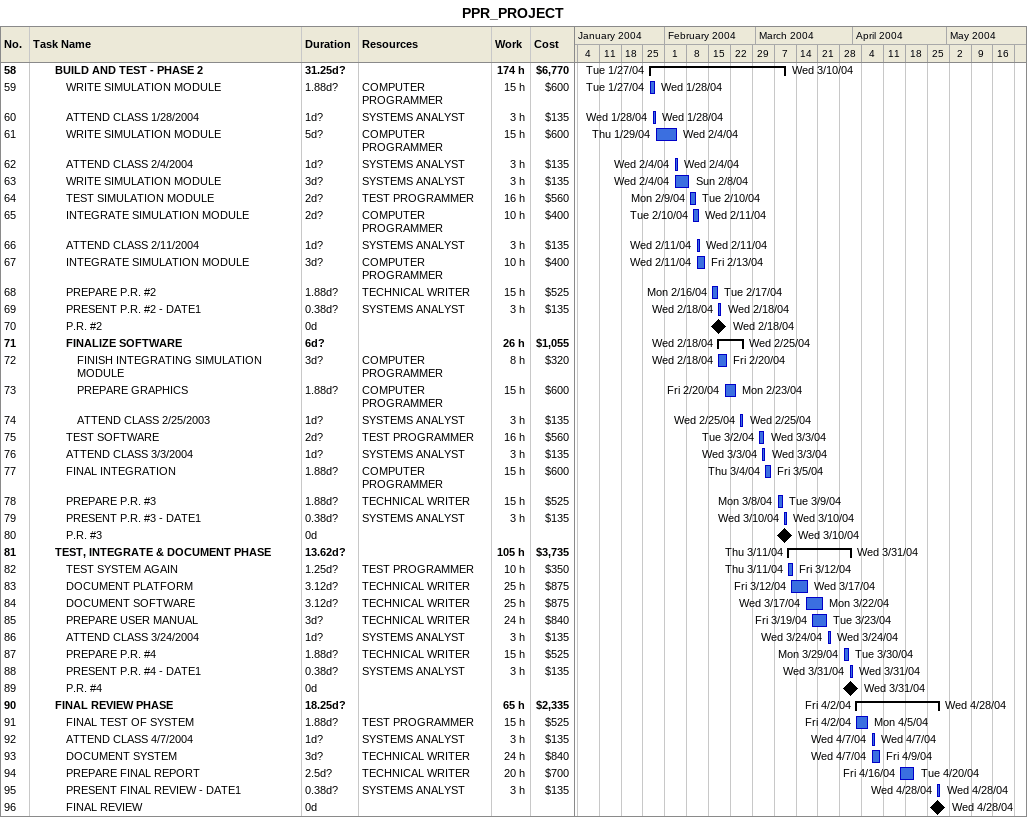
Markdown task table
PPR_PROJECT

| ID | Level | Task | Duration | Start | Finish | Resources | Work (h) | Cost ($) |
|---|---|---|---|---|---|---|---|---|
| 58 | 3 | **BUILD AND TEST - PHASE 2** | 31.25d? | 2004-01-27 | 2004-03-10 |  | 174 | 6770 |
| 59 | 4 | WRITE SIMULATION MODULE | 1.88d? | 2004-01-27 | 2004-01-28 | COMPUTER PROGRAMMER | 15 | 600 |
| 60 | 4 | ATTEND CLASS 1/28/2004 | 1d? | 2004-01-28 | 2004-01-28 | SYSTEMS ANALYST | 3 | 135 |
| 61 | 4 | WRITE SIMULATION MODULE | 5d? | 2004-01-29 | 2004-02-04 | COMPUTER PROGRAMMER | 15 | 600 |
| 62 | 4 | ATTEND CLASS 2/4/2004 | 1d? | 2004-02-04 | 2004-02-04 | SYSTEMS ANALYST | 3 | 135 |
| 63 | 4 | WRITE SIMULATION MODULE | 3d? | 2004-02-04 | 2004-02-08 | SYSTEMS ANALYST | 3 | 135 |
| 64 | 4 | TEST SIMULATION MODULE | 2d? | 2004-02-09 | 2004-02-10 | TEST PROGRAMMER | 16 | 560 |
| 65 | 4 | INTEGRATE SIMULATION MODULE | 2d? | 2004-02-10 | 2004-02-11 | COMPUTER PROGRAMMER | 10 | 400 |
| 66 | 4 | ATTEND CLASS 2/11/2004 | 1d? | 2004-02-11 | 2004-02-11 | SYSTEMS ANALYST | 3 | 135 |
| 67 | 4 | INTEGRATE SIMULATION MODULE | 3d? | 2004-02-11 | 2004-02-13 | COMPUTER PROGRAMMER | 10 | 400 |
| 68 | 4 | PREPARE P.R. #2 | 1.88d? | 2004-02-16 | 2004-02-17 | TECHNICAL WRITER | 15 | 525 |
| 69 | 4 | PRESENT P.R. #2 - DATE1 | 0.38d? | 2004-02-18 | 2004-02-18 | SYSTEMS ANALYST | 3 | 135 |
| 70 | 4 | P.R. #2 | 0d | 2004-02-18 | 2004-02-18 |  |  |  |
| 71 | 4 | **FINALIZE SOFTWARE** | 6d? | 2004-02-18 | 2004-02-25 |  | 26 | 1055 |
| 72 | 5 | FINISH INTEGRATING SIMULATION MODULE | 3d? | 2004-02-18 | 2004-02-20 | COMPUTER PROGRAMMER | 8 | 320 |
| 73 | 5 | PREPARE GRAPHICS | 1.88d? | 2004-02-20 | 2004-02-23 | COMPUTER PROGRAMMER | 15 | 600 |
| 74 | 5 | ATTEND CLASS 2/25/2003 | 1d? | 2004-02-25 | 2004-02-25 | SYSTEMS ANALYST | 3 | 135 |
| 75 | 4 | TEST SOFTWARE | 2d? | 2004-03-02 | 2004-03-03 | TEST PROGRAMMER | 16 | 560 |
| 76 | 4 | ATTEND CLASS 3/3/2004 | 1d? | 2004-03-03 | 2004-03-03 | SYSTEMS ANALYST | 3 | 135 |
| 77 | 4 | FINAL INTEGRATION | 1.88d? | 2004-03-04 | 2004-03-05 | COMPUTER PROGRAMMER | 15 | 600 |
| 78 | 4 | PREPARE P.R. #3 | 1.88d? | 2004-03-08 | 2004-03-09 | TECHNICAL WRITER | 15 | 525 |
| 79 | 4 | PRESENT P.R. #3 - DATE1 | 0.38d? | 2004-03-10 | 2004-03-10 | SYSTEMS ANALYST | 3 | 135 |
| 80 | 4 | P.R. #3 | 0d | 2004-03-10 | 2004-03-10 |  |  |  |
| 81 | 3 | **TEST, INTEGRATE & DOCUMENT PHASE** | 13.62d? | 2004-03-11 | 2004-03-31 |  | 105 | 3735 |
| 82 | 4 | TEST SYSTEM AGAIN | 1.25d? | 2004-03-11 | 2004-03-12 | TEST PROGRAMMER | 10 | 350 |
| 83 | 4 | DOCUMENT PLATFORM | 3.12d? | 2004-03-12 | 2004-03-17 | TECHNICAL WRITER | 25 | 875 |
| 84 | 4 | DOCUMENT SOFTWARE | 3.12d? | 2004-03-17 | 2004-03-22 | TECHNICAL WRITER | 25 | 875 |
| 85 | 4 | PREPARE USER MANUAL | 3d? | 2004-03-19 | 2004-03-23 | TECHNICAL WRITER | 24 | 840 |
| 86 | 4 | ATTEND CLASS 3/24/2004 | 1d? | 2004-03-24 | 2004-03-24 | SYSTEMS ANALYST | 3 | 135 |
| 87 | 4 | PREPARE P.R. #4 | 1.88d? | 2004-03-29 | 2004-03-30 | TECHNICAL WRITER | 15 | 525 |
| 88 | 4 | PRESENT P.R. #4 - DATE1 | 0.38d? | 2004-03-31 | 2004-03-31 | SYSTEMS ANALYST | 3 | 135 |
| 89 | 4 | P.R. #4 | 0d | 2004-03-31 | 2004-03-31 |  |  |  |
| 90 | 3 | **FINAL REVIEW PHASE** | 18.25d? | 2004-04-02 | 2004-04-28 |  | 65 | 2335 |
| 91 | 4 | FINAL TEST OF SYSTEM | 1.88d? | 2004-04-02 | 2004-04-05 | TEST PROGRAMMER | 15 | 525 |
| 92 | 4 | ATTEND CLASS 4/7/2004 | 1d? | 2004-04-07 | 2004-04-07 | SYSTEMS ANALYST | 3 | 135 |
| 93 | 4 | DOCUMENT SYSTEM | 3d? | 2004-04-07 | 2004-04-09 | TECHNICAL WRITER | 24 | 840 |
| 94 | 4 | PREPARE FINAL REPORT | 2.5d? | 2004-04-16 | 2004-04-20 | TECHNICAL WRITER | 20 | 700 |
| 95 | 4 | PRESENT FINAL REVIEW - DATE1 | 0.38d? | 2004-04-28 | 2004-04-28 | SYSTEMS ANALYST | 3 | 135 |
| 96 | 4 | FINAL REVIEW | 0d | 2004-04-28 | 2004-04-28 |  |  |  |
